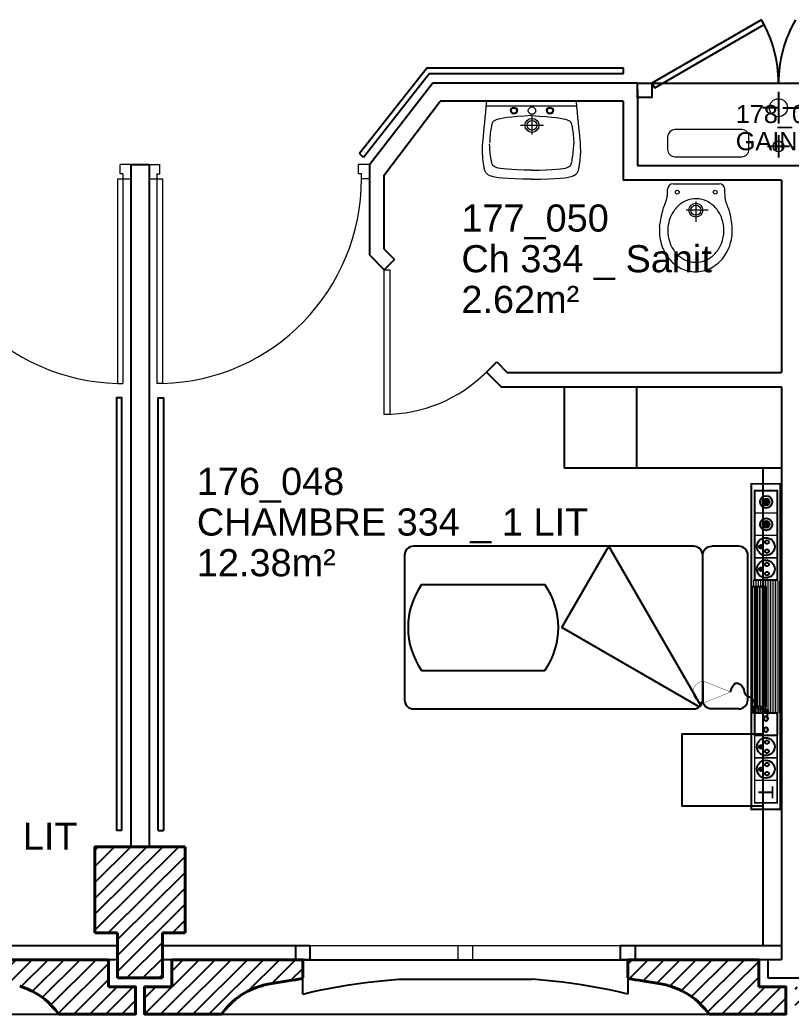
# Model space of a CAD drawing. Header units: metres. Extents: x 143.8 to 210.8, y 45.3 to 115.9.
# Drawn here: x 173.83 to 178.1, y 45.27 to 50.77 of the extents above; entities that cross this region are included whole.
import ezdxf

# ---------------------------------------------------------------- set-up
doc = ezdxf.new("R2010")
doc.units = ezdxf.units.M
doc.header["$LTSCALE"] = 0.6
doc.header["$MEASUREMENT"] = 0
for name, pattern in [('CACHÉ', [0.25, 0.125, -0.125]), ('CONTINU', [0]), ('HIDDEN2', [0.1875, 0.125, -0.0625])]:
    doc.linetypes.add(name, pattern=pattern)
doc.layers.get('0').update_dxf_attribs({"linetype": 'CONTINUOUS'})
for name, color, linetype in [('009 main courant', 181, 'CONTINUOUS'), ('010 Equipement CH', 7, 'CONTINUOUS'), ('400 Lits', 150, 'CONTINUOUS'), ('A_AGENC', 204, 'CONTINUOUS'), ('A_EQMP', 142, 'CONTINUOUS'), ('A_Etiqu_Gaine', 8, 'CONTINUOUS'), ('A_Etiqu_Gaine_code', 8, 'CONTINUOUS'), ('A_Etiqu_Local', 8, 'CONTINUOUS'), ('A_HACH_STRUC', 7, 'CONTINUOUS'), ('A_MUR_CLOIS', 8, 'CONTINU'), ('A_MURS_ALÈG', 7, 'CONTINU')]:
    doc.layers.add(name, color=color, linetype=linetype)
for name, color, linetype, lineweight in [('A_CHASS', 4, 'CONTINU', 0), ('A_MURS_STRU', 7, 'CONTINU', 40), ('A_PORTE', 8, 'CONTINU', 0), ('A_SANI', 5, 'CONTINU', 0)]:
    doc.layers.add(name, color=color, linetype=linetype, lineweight=lineweight)
doc.styles.add('Attribut', font='arial.ttf')
pattern_1 = [(0, (-148.712983, -85.579135), (0.0046875, 0.009375), [0, -0.009375])]

# ---------------------------------------------------------------- blocks, each defined once
blk = doc.blocks.new('TIRETTE-LIT')
at = {"layer": 'A_EQMP'}
h = blk.add_hatch(color=256, dxfattribs=at)
h.paths.add_polyline_path([(8.95, 3.75, 1), (6.05, 3.75, 1)])
h.paths.add_polyline_path([(6.05, -3.75, 1), (8.95, -3.75, 1)])
for p, q in [((0, 7.5), (0, -7.5)), ((15, 7.5), (0, 7.5)), ((15, -7.5), (15, 7.5)), ((0, -7.5), (15, -7.5))]:
    blk.add_line(p, q, dxfattribs=at)
at = {"layer": 'A_EQMP', "const_width": 0.24}
for points in [[(31.04, 21.42), (49.04, 28.62)], [(49.04, 28.62), (49.04, 14.22)], [(31.04, 21.42), (49.04, 14.22)]]:
    blk.add_lwpolyline(points, dxfattribs=at)
for points in [[(49.04, 14.22, 1), (49.04, 28.62, 1)], [(49.04, 27.42, 1.477033), (49.04, 27.42)]]:
    blk.add_lwpolyline(points, format="xyb", dxfattribs=at)
at = {"layer": 'A_EQMP'}
for centre in [(7.5, 3.75), (7.5, -3.75)]:
    blk.add_circle(centre, 1.45, dxfattribs=at)
blk.add_spline([(31.1, 21.54), (27.52, 27.45), (22.69, 24.22), (21.08, 19.57), (16.82, 17.32), (12.68, 10.42), (6.83, 9.91), (7.17, 3.87)], degree=3, dxfattribs=at)
blk = doc.blocks.new('A$C01C47C35')
at = {"layer": 'A_EQMP', "linetype": 'Continuous'}
h = blk.add_hatch(dxfattribs=at)
h.set_pattern_fill('DOTS', color=256, scale=0.15, style=0)
h.set_pattern_definition(pattern_1)
edge = h.paths.add_edge_path()
edge.add_line((1.2716, 0.4664), (1.2726, 0.4664))
edge.add_line((1.2726, 0.4664), (1.2726, 0.4839))
edge.add_line((1.2726, 0.4839), (0.5387, 0.4839))
edge.add_line((0.5387, 0.4839), (0.5387, 0.3239))
edge.add_line((0.5387, 0.3239), (0.574, 0.3239))
edge.add_line((0.574, 0.3239), (0.574, 0.4066))
edge.add_line((0.574, 0.4066), (0.905, 0.4066))
edge.add_line((0.905, 0.4066), (1.236, 0.4066))
edge.add_line((1.236, 0.4066), (1.236, 0.3499))
edge.add_spline(control_points=[(1.236, 0.3499), (1.2411, 0.3527), (1.2564, 0.3661), (1.2412, 0.4135), (1.2624, 0.4158), (1.2716, 0.4145)], knot_values=[28.337457, 28.337457, 28.337457, 28.337457, 30.502349, 36.382785, 39.476515, 39.476515, 39.476515, 39.476515], degree=3, periodic=0)
edge.add_line((1.2716, 0.4145), (1.2716, 0.4664))
at = {"layer": 'A_EQMP', "linetype": 'HIDDEN2'}
for points in [[(0.1237, 0.4052, 1), (0.0853, 0.4052, 1)], [(0.2478, 0.4052, 1), (0.2095, 0.4052, 1)], [(0.3424, 0.3767, 1), (0.3629, 0.3767, 1)], [(0.4665, 0.3767, 1), (0.487, 0.3767, 1)], [(1.4493, 0.3767, 1), (1.4697, 0.3767, 1)], [(1.5734, 0.3767, 1), (1.5939, 0.3767, 1)]]:
    blk.add_hatch(color=256, dxfattribs=at).paths.add_polyline_path(points)
at = {"layer": 'A_EQMP'}
h = blk.add_hatch(dxfattribs=at)
h.set_pattern_fill('PLASTI', color=1, scale=0.16551, style=0)
h.set_pattern_definition([(360, (-8.3594, 6.80946), (1e-17, 0.04137741), []), (360, (-8.3594, 6.81463), (1e-17, 0.04137741), []), (360, (-8.3594, 6.819804), (1e-17, 0.04137741), []), (360, (-8.3594, 6.83532), (1e-17, 0.04137741), [])])
h.paths.add_polyline_path([(1.236, 0.3239), (1.236, 0.4066), (0.905, 0.4066), (0.574, 0.4066), (0.574, 0.3239)])
at = {"layer": 'A_EQMP', "linetype": 'Continuous'}
h = blk.add_hatch(dxfattribs=at)
h.set_pattern_fill('DOTS', color=256, scale=0.15, style=0)
h.set_pattern_definition(pattern_1)
edge = h.paths.add_edge_path()
edge.add_spline(control_points=[(1.2716, 0.4145), (1.2624, 0.4158), (1.2412, 0.4135), (1.2564, 0.3661), (1.2411, 0.3527), (1.236, 0.3499)], knot_values=[28.337457, 28.337457, 28.337457, 28.337457, 31.431187, 37.311623, 39.476515, 39.476515, 39.476515, 39.476515], degree=3, periodic=0)
edge.add_line((1.236, 0.3499), (1.236, 0.3239))
edge.add_line((1.236, 0.3239), (1.2739, 0.3239))
edge.add_line((1.2739, 0.3239), (1.2739, 0.3423))
edge.add_line((1.2739, 0.3423), (1.2722, 0.3423))
edge.add_line((1.2722, 0.3423), (1.2722, 0.3423))
edge.add_line((1.2722, 0.3423), (1.2716, 0.3423))
edge.add_line((1.2716, 0.3423), (1.2716, 0.4145))
at = {"layer": 'A_EQMP'}
for p, q in [((0.574, 0.4066), (0.574, 0.3239)), ((0.905, 0.4066), (0.574, 0.4066)), ((0.905, 0.4066), (1.236, 0.4066)), ((1.236, 0.3239), (1.236, 0.4066)), ((0.574, 0.3239), (1.236, 0.3239))]:
    blk.add_line(p, q, dxfattribs=at)
for points, const_width in [([(1.805, 0.3239), (1.805, 0.4839), (0.005, 0.4839), (0.005, 0.3239)], 0.01), ([(0.5378, 0.3423), (0.5378, 0.4664), (0.0412, 0.4664), (0.0412, 0.3423)], 0.00828), ([(1.7688, 0.3423), (1.7688, 0.4664), (1.2722, 0.4664), (1.2722, 0.3423)], 0.00828)]:
    blk.add_lwpolyline(points, close=True, dxfattribs=dict(at, const_width=const_width))
at = {"layer": 'A_EQMP', "linetype": 'Continuous'}
blk.add_lwpolyline([(0.0412, 0.4664), (0.5378, 0.4664), (0.5378, 0.3423), (0.0412, 0.3423)], close=True, dxfattribs=at)
at = {"layer": 'A_EQMP', "const_width": 0.00828}
for points in [[(0.1654, 0.4664), (0.1654, 0.3423)], [(0.2895, 0.4664), (0.2895, 0.3423)], [(0.2895, 0.4664), (0.2895, 0.3423)], [(0.4136, 0.4664), (0.4136, 0.3423)], [(1.3964, 0.4664), (1.3964, 0.3423)], [(1.5205, 0.4664), (1.5205, 0.3423)], [(1.6446, 0.4664), (1.6446, 0.3423)], [(1.7688, 0.4664), (1.7688, 0.3423)]]:
    blk.add_lwpolyline(points, dxfattribs=at)
at = {"layer": 'A_EQMP'}
for centre, radius in [((0.3517, 0.4036), 0.0493), ((0.4759, 0.4036), 0.0493), ((1.4586, 0.4036), 0.0493), ((1.5827, 0.4036), 0.0493), ((0.1045, 0.4058), 0.0338), ((0.1045, 0.4052), 0.0192), ((0.2286, 0.4058), 0.0338), ((0.2286, 0.4052), 0.0192)]:
    blk.add_circle(centre, radius, dxfattribs=at)
at = {"layer": 'A_EQMP', "linetype": 'HIDDEN2'}
for centre in [(0.3265, 0.41), (0.3526, 0.3767), (0.3769, 0.41), (0.4506, 0.41), (0.4768, 0.3767), (0.5011, 0.41), (1.4334, 0.41), (1.4595, 0.3767), (1.4838, 0.41), (1.5575, 0.41), (1.5836, 0.3767), (1.6079, 0.41)]:
    blk.add_circle(centre, 0.0102, dxfattribs=at)
at = {"layer": 'A_EQMP', "linetype": 'HIDDEN2', "xscale": -0.00827548159, "yscale": 0.00827548159, "zscale": 0.00827548159, "rotation": 90}
blk.add_blockref('TIRETTE-LIT', (1.3337, 0.4664), dxfattribs=at)
at = {"layer": 'A_EQMP', "linetype": 'HIDDEN2', "insert": (1.6759, 0.4453), "char_height": 0.082755, "width": 0.124132, "attachment_point": 1}
blk.add_mtext('\\fArial|b0|i0|c0|p34;T', dxfattribs=at)
blk = doc.blocks.new('A_Etiqu_Local')
at = {"style": 'Attribut', "flags": 1}
for tag, p in [('CODE_HOPITAL', (-0.4463, 1.632)), ('CODE_SITE', (-0.4463, 1.407)), ('CODE_BATIMENT', (-0.4463, 1.182)), ('CODE_SECTEUR', (-0.4463, 0.957)), ('CODE_ETAGE', (-0.4463, 0.732)), ('NOM_NORMALISE', (-0.4463, -0.843)), ('SECTEUR_ACTIVITE', (-0.4463, -1.068)), ('SOUS_SECTEUR_ACTIVITE', (-0.4463, -1.293)), ('VOLUME', (-0.4463, -1.518)), ('SERVICE', (-0.4463, -1.743)), ('CODE_UG', (-0.4463, -1.968)), ('CODE_UA', (-0.4463, -2.193)), ('CODE_POLE', (-0.4463, -2.418)), ('OCCUPANT_EXTERNE', (-0.4463, -2.643)), ('DISPONIBILITE', (-0.4463, -2.868)), ('ACCES_HANDICAPES', (-0.4463, -3.093)), ('NATURE_SOL', (-0.4463, -3.318)), ('RISQUE_LABORATOIRE', (-0.4463, -3.543)), ('AMIANTE', (-0.4463, -3.768))]:
    blk.add_attdef(tag, p, '', height=0.15, dxfattribs=at)
at = {"layer": 'A_Etiqu_Local', "style": 'Attribut'}
for tag, p in [('CODE_PIECE', (-0.4463, 0.282)), ('NOM_USAGE', (-0.4463, 0.057)), ('SURFACE', (-0.4463, -0.168))]:
    blk.add_attdef(tag, p, '', height=0.15, dxfattribs=at)
blk = doc.blocks.new('A_Etiqu_Gaine')
at = {"style": 'Attribut', "flags": 1}
for tag, p in [('CODE_HOPITAL', (-0.4323, 0.8651)), ('CODE_SITE', (-0.4323, 0.7151)), ('CODE_BATIMENT', (-0.4323, 0.5651)), ('CODE_SECTEUR', (-0.4323, 0.4151)), ('CODE_ETAGE', (-0.4323, 0.2651)), ('NOM_NORMALISE', (-0.4323, -0.3349)), ('SECTEUR_ACTIVITE', (-0.4323, -0.4849)), ('SOUS_SECTEUR_ACTIVITE', (-0.4323, -0.6349)), ('SURFACE', (-0.4323, -0.7849)), ('CODE_UG', (-0.4323, -0.9349)), ('CODE_POLE', (-0.4323, -1.0849)), ('AMIANTE', (-0.4323, -1.2349))]:
    blk.add_attdef(tag, p, '', height=0.1, dxfattribs=at)
at = {"layer": 'A_Etiqu_Gaine', "style": 'Attribut'}
blk.add_attdef('NOM_USAGE', (-0.4323, -0.1849), '', height=0.1, dxfattribs=at)
at = {"layer": 'A_Etiqu_Gaine_code', "style": 'Attribut'}
blk.add_attdef('CODE_PIECE', (-0.4323, -0.0349), '', height=0.1, dxfattribs=at)
blk = doc.blocks.new('BROCA2-G256')
at = {"layer": '400 Lits', "linetype": 'Continuous'}
for p, q in [((31.970654, 1.825005), (32.230465, 2.275005)), ((32.739193, 1.39386), (32.230465, 2.275005)), ((32.950077, 2.275005), (32.800083, 2.275005)), ((32.75008, 1.425003), (32.75008, 2.225006)), ((32.731224, 1.385891), (31.970654, 1.825005)), ((32.950077, 1.375004), (32.800083, 1.375004))]:
    blk.add_line(p, q, dxfattribs=at)
for points in [[(32.700352, 2.275005), (31.150082, 2.275005, 0.414214), (31.100082, 2.225006), (31.100079, 1.425003, 0.414214), (31.150082, 1.375003), (32.700352, 1.375004)], [(32.700077, 1.375004, 0.414213), (32.750077, 1.425003), (32.75008, 2.225006, 0.414214), (32.700077, 2.275006)], [(32.800083, 1.375004, -0.414213), (32.750083, 1.425003), (32.75008, 2.225006, -0.414214), (32.800083, 2.275006)], [(32.950077, 1.375004, 0.414213), (33.000077, 1.425003), (33.00008, 2.225006, 0.414214), (32.950077, 2.275006)]]:
    blk.add_lwpolyline(points, format="xyb", dxfattribs=at)
blk = doc.blocks.new('BROCA2-G215')
at = {"layer": '400 Lits', "linetype": 'Continuous'}
for p, q in [((24.019503, 2.063558), (24.701082, 2.063558)), ((24.019503, 1.586453), (24.701082, 1.586453))]:
    blk.add_line(p, q, dxfattribs=at)
for start, end in [(145.007771, 214.992539), (325.007913, 34.99193)]:
    blk.add_arc((24.360292, 1.825006), 0.415985, start, end, dxfattribs=at)

msp = doc.modelspace()

# ---------------------------------------------------------------- hatches: boundary and pattern name
at = {"layer": 'A_HACH_STRUC'}
h = msp.add_hatch(dxfattribs=at)
h.set_pattern_fill('ANSI31', color=8, scale=0.5, angle=359.7696, style=0)
h.set_pattern_definition([(44.7696, (174.24985, 45.471175), (-0.044016, 0.0443715), [])])
h.paths.add_polyline_path([(174.7499, 46.1962), (174.4498, 46.1962), (174.2499, 46.1962), (174.2499, 45.7212), (174.3753, 45.7212), (174.3753, 45.4712), (174.625, 45.4712), (174.625, 45.7212), (174.7499, 45.7212)])
h = msp.add_hatch(dxfattribs=at)
h.set_pattern_fill('ANSI31', color=8, scale=0.5, angle=359.7696, style=0)
h.set_pattern_definition([(44.7696, (173.60019, 45.27117), (-0.044016, 0.0443715), [])])
h.paths.add_polyline_path([(174.3253, 45.5712), (173.6002, 45.5712), (173.6002, 45.4683), (173.6101, 45.4665), (173.624, 45.4643), (173.6409, 45.4617), (173.6603, 45.4589), (173.6816, 45.4557), (173.7039, 45.4524), (173.7268, 45.4488), (173.7494, 45.445), (173.7712, 45.441), (173.7915, 45.4369), (173.8009, 45.4348), (173.8098, 45.4327), (173.8182, 45.4305), (173.8264, 45.4282), (173.8343, 45.4258), (173.8419, 45.4233), (173.8494, 45.4208), (173.8569, 45.418), (173.8643, 45.4152), (173.8718, 45.4122), (173.8872, 45.4056), (173.9032, 45.3981), (173.9196, 45.3893), (173.9366, 45.3791), (173.9541, 45.3671), (173.9722, 45.353), (173.9909, 45.3367), (174.0101, 45.3178), (174.0298, 45.296), (174.0502, 45.2712), (174.4752, 45.2712), (174.4752, 45.4212), (174.3253, 45.4212)])
h = msp.add_hatch(dxfattribs=at)
h.set_pattern_fill('ANSI31', color=8, scale=0.5, angle=359.7696, style=0)
h.set_pattern_definition([(44.7696, (174.52521, 45.27117), (-0.0440161, 0.0443715), [])])
h.paths.add_polyline_path([(175.3401, 45.4589), (175.3595, 45.4617), (175.3764, 45.4643), (175.3903, 45.4665), (175.4002, 45.4683), (175.4002, 45.5712), (175.3602, 45.5712), (174.6751, 45.5712), (174.6751, 45.4212), (174.5252, 45.4212), (174.5252, 45.2712), (174.9502, 45.2712), (174.9706, 45.296), (174.9903, 45.3178), (175.0095, 45.3367), (175.0282, 45.353), (175.0463, 45.3671), (175.0638, 45.3791), (175.0808, 45.3893), (175.0972, 45.3981), (175.1132, 45.4056), (175.1286, 45.4122), (175.1361, 45.4152), (175.1435, 45.418), (175.151, 45.4208), (175.1585, 45.4233), (175.1661, 45.4258), (175.174, 45.4282), (175.1822, 45.4305), (175.1907, 45.4327), (175.1996, 45.4348), (175.2089, 45.4369), (175.2292, 45.441), (175.251, 45.445), (175.2736, 45.4488), (175.2965, 45.4524), (175.3188, 45.4557)])
h.paths.add_polyline_path([(177.9253, 45.5712), (177.2404, 45.5712), (177.2002, 45.5712), (177.2002, 45.4683), (177.2101, 45.4665), (177.224, 45.4643), (177.2409, 45.4617), (177.2603, 45.4589), (177.2816, 45.4557), (177.3039, 45.4524), (177.3268, 45.4488), (177.3494, 45.445), (177.3712, 45.441), (177.3915, 45.4369), (177.4008, 45.4348), (177.4098, 45.4327), (177.4182, 45.4305), (177.4264, 45.4282), (177.4343, 45.4258), (177.4419, 45.4233), (177.4494, 45.4208), (177.4569, 45.418), (177.4643, 45.4152), (177.4718, 45.4122), (177.4872, 45.4056), (177.5032, 45.3981), (177.5196, 45.3893), (177.5366, 45.3791), (177.5541, 45.3671), (177.5722, 45.353), (177.5909, 45.3367), (177.6101, 45.3178), (177.6298, 45.296), (177.6502, 45.2712), (178.0752, 45.2712), (178.0752, 45.4212), (177.9253, 45.4212)])
h.paths.add_polyline_path([(178.774, 45.4282), (178.7821, 45.4305), (178.7906, 45.4327), (178.7995, 45.4348), (178.8089, 45.4369), (178.8292, 45.441), (178.851, 45.445), (178.8736, 45.4488), (178.8965, 45.4524), (178.9188, 45.4557), (178.94, 45.4589), (178.9595, 45.4617), (178.9764, 45.4643), (178.9903, 45.4665), (179.0002, 45.4683), (179.0002, 45.5712), (178.9602, 45.5712), (178.2751, 45.5712), (178.2751, 45.4212), (178.1252, 45.4212), (178.1252, 45.2712), (178.5502, 45.2712), (178.5705, 45.296), (178.5903, 45.3178), (178.6095, 45.3367), (178.6282, 45.353), (178.6462, 45.3671), (178.6638, 45.3791), (178.6808, 45.3893), (178.6972, 45.3981), (178.7131, 45.4056), (178.7285, 45.4122), (178.736, 45.4152), (178.7435, 45.418), (178.7509, 45.4208), (178.7585, 45.4233), (178.7661, 45.4258)])

# ---------------------------------------------------------------- linework, layer by layer
at = {"layer": '009 main courant', "color": 8, "linetype": 'Continuous'}
for p, q in [((176.0891, 50.5053), (175.7156, 50.0319)), ((176.0891, 50.5053), (177.1763, 50.5053)), ((177.1763, 50.4753), (177.1763, 50.5053)), ((176.1015, 50.4753), (175.7368, 50.0107)), ((176.1015, 50.4753), (177.1763, 50.4753)), ((175.7368, 50.0107), (175.7156, 50.0319)), ((174.3999, 46.2862), (174.3699, 46.2862)), ((174.5998, 46.2862), (174.6298, 46.2862))]:
    msp.add_line(p, q, dxfattribs=at)
for points in [[(174.3999, 46.2862), (174.3999, 48.6812), (174.3699, 48.6812), (174.3699, 46.2862)], [(174.5998, 46.2862), (174.5998, 48.6812), (174.6298, 48.6812), (174.6298, 46.2862)]]:
    msp.add_lwpolyline(points, dxfattribs=at)
at = {"layer": 'A_AGENC', "color": 8, "linetype": 'Continuous'}
for p, q in [((177.9398, 50.771), (177.3336, 50.4211)), ((177.9548, 50.7451), (177.9398, 50.771)), ((177.3486, 50.3951), (177.9548, 50.7451)), ((177.3336, 50.4211), (177.3486, 50.3951))]:
    msp.add_line(p, q, dxfattribs=at)
msp.add_lwpolyline([(177.3336, 50.4211), (177.3336, 50.3411), (177.2536, 50.3411), (177.2536, 50.4211), (178.8136, 50.4211)], dxfattribs=at)
for centre, start, end in [((177.3336, 50.4211), 0, 30), ((178.7336, 50.4211), 150, 180)]:
    msp.add_arc(centre, 0.7, start, end, dxfattribs=at)
at = {"layer": 'A_CHASS', "color": 8, "linetype": 'Continuous'}
for p, q in [((175.4402, 45.6512), (177.1602, 45.6512)), ((177.1602, 45.5712), (175.4402, 45.5712))]:
    msp.add_line(p, q, dxfattribs=at)
at = {"layer": 'A_CHASS', "color": 8, "linetype": 'CACHÉ'}
msp.add_lwpolyline([(176.2602, 45.5712), (176.2602, 45.6512), (176.3402, 45.6512), (176.3402, 45.5712)], close=True, dxfattribs=at)
at = {"layer": 'A_EQMP', "color": 8, "linetype": 'Continuous'}
for p, q in [((178.0337, 50.3727), (178.0337, 50.197)), ((178.0337, 50.2848), (177.9458, 50.2848)), ((178.0587, 50.2848), (178.1466, 50.2848)), ((178.0337, 50.1325), (178.0337, 50.0096)), ((178.0952, 50.0711), (177.9722, 50.0711)), ((177.2499, 48.2911), (177.2499, 48.7411)), ((177.9499, 45.6512), (177.9499, 48.2911))]:
    msp.add_line(p, q, dxfattribs=at)
msp.add_lwpolyline([(178.0499, 48.7411), (178.0499, 48.2911), (176.8499, 48.2911), (176.8499, 48.7411)], close=True, dxfattribs=at)
msp.add_lwpolyline([(177.9499, 46.4212), (177.4999, 46.4212), (177.4999, 46.8212), (177.9499, 46.8212)], dxfattribs=at)
at = {"layer": 'A_MUR_CLOIS', "color": 8, "linetype": 'Continuous'}
for p, q in [((175.7696, 49.9711), (176.1196, 50.4211)), ((177.2536, 50.4211), (176.1196, 50.4211)), ((177.2536, 50.3836), (177.2536, 49.964)), ((175.8496, 49.9096), (176.161, 50.3211)), ((177.1736, 50.3211), (176.161, 50.3211)), ((177.1736, 50.3211), (177.1736, 49.884)), ((174.4498, 49.9711), (174.5498, 49.9711)), ((174.4498, 49.9711), (174.4498, 46.1962)), ((174.5498, 49.9711), (174.5498, 46.1962)), ((175.7696, 49.9711), (175.7696, 49.4711)), ((178.8136, 49.964), (177.2536, 49.964)), ((175.8496, 49.9096), (175.8496, 49.5042)), ((178.0502, 49.884), (177.1736, 49.884)), ((178.0502, 49.884), (178.0502, 48.8211)), ((175.8496, 49.5042), (175.9083, 49.4455)), ((175.7696, 49.4711), (175.8518, 49.3889)), ((175.8518, 49.3889), (175.9083, 49.4455)), ((176.4175, 48.8232), (176.474, 48.8798)), ((176.474, 48.8798), (176.5328, 48.821)), ((176.4175, 48.8232), (176.4996, 48.7411)), ((176.5328, 48.8211), (178.0499, 48.8211)), ((176.4996, 48.7411), (178.0499, 48.7411)), ((178.0502, 48.7411), (178.0502, 45.5712)), ((174.3753, 45.5712), (173.5602, 45.5712)), ((175.4402, 45.5712), (174.6251, 45.5712)), ((178.0502, 45.5712), (177.1602, 45.5712)), ((177.9754, 45.5712), (177.9754, 45.4712)), ((177.9754, 45.4712), (178.225, 45.4712))]:
    msp.add_line(p, q, dxfattribs=at)
for points in [[(173.5602, 45.5712), (173.5602, 45.6512), (174.3753, 45.6512)], [(174.3753, 45.6512), (174.3753, 45.5712)], [(174.6251, 45.6512), (174.6251, 45.5712)], [(174.6251, 45.6512), (175.4402, 45.6512)], [(175.3602, 45.6512), (175.3602, 45.5712)], [(175.4402, 45.6512), (175.4402, 45.5712)], [(177.1602, 45.5712), (177.1602, 45.6512), (178.0502, 45.6512)], [(177.2402, 45.6512), (177.2402, 45.5712)]]:
    msp.add_lwpolyline(points, dxfattribs=at)
at = {"layer": 'A_MURS_ALÈG', "color": 8, "ltscale": 200}
for p, q in [((175.4002, 45.3812), (175.4002, 45.5712)), ((177.2002, 45.5712), (177.2002, 45.3812)), ((175.6048, 45.4247), (175.6567, 45.4332)), ((175.6567, 45.4332), (175.7093, 45.4408)), ((175.7093, 45.4408), (175.7627, 45.4477)), ((175.7627, 45.4477), (175.8174, 45.4539)), ((175.8174, 45.4539), (175.8733, 45.4595)), ((175.8733, 45.4595), (175.9308, 45.4646)), ((175.9308, 45.4646), (176.6696, 45.4646)), ((176.7271, 45.4595), (176.6696, 45.4646)), ((176.783, 45.4539), (176.7271, 45.4595)), ((176.8376, 45.4477), (176.783, 45.4539)), ((176.8911, 45.4408), (176.8376, 45.4477)), ((176.9437, 45.4332), (176.8911, 45.4408)), ((176.9956, 45.4247), (176.9437, 45.4332)), ((175.4002, 45.3812), (175.4514, 45.3936)), ((175.4514, 45.3936), (175.5024, 45.405)), ((175.5024, 45.405), (175.5535, 45.4153)), ((175.5535, 45.4153), (175.6048, 45.4247)), ((177.0469, 45.4153), (176.9956, 45.4247)), ((177.098, 45.405), (177.0469, 45.4153)), ((177.149, 45.3936), (177.098, 45.405)), ((177.2002, 45.3812), (177.149, 45.3936)), ((171.3502, 45.2712), (174.0502, 45.2712)), ((174.9502, 45.2712), (177.6502, 45.2712))]:
    msp.add_line(p, q, dxfattribs=at)
at = {"layer": 'A_MURS_ALÈG', "color": 8, "linetype": 'Continuous'}
msp.add_line((175.4002, 45.5712), (177.2002, 45.5712), dxfattribs=at)
at = {"layer": 'A_MURS_STRU', "color": 8, "linetype": 'Continuous'}
for p, q in [((174.2499, 45.7212), (174.3753, 45.7212)), ((174.3753, 45.4712), (174.3753, 45.7212)), ((174.625, 45.4712), (174.625, 45.7212)), ((174.7499, 45.7212), (174.625, 45.7212)), ((173.6002, 45.5712), (174.3253, 45.5712)), ((174.3253, 45.4212), (174.3253, 45.5712)), ((174.6751, 45.4212), (174.6751, 45.5712)), ((175.4002, 45.5712), (174.6751, 45.5712)), ((175.4002, 45.4712), (175.4002, 45.5712)), ((177.2002, 45.5712), (177.9253, 45.5712)), ((177.2002, 45.4712), (177.2002, 45.5712)), ((177.9253, 45.4212), (177.9253, 45.5712)), ((174.3753, 45.4712), (174.625, 45.4712))]:
    msp.add_line(p, q, dxfattribs=at)
for points in [[(174.2499, 45.7212), (174.2499, 46.1962), (174.7499, 46.1962)], [(174.7499, 46.1962), (174.7499, 45.7212)], [(174.9502, 45.2712), (174.9706, 45.296), (174.9903, 45.3178), (175.0095, 45.3367), (175.0282, 45.353), (175.0463, 45.3671), (175.0638, 45.3791), (175.0808, 45.3893), (175.0972, 45.3981), (175.1132, 45.4056), (175.1286, 45.4122), (175.1286, 45.4122), (175.1361, 45.4152), (175.1435, 45.418), (175.151, 45.4208), (175.1585, 45.4233), (175.1661, 45.4258), (175.174, 45.4282), (175.1822, 45.4305), (175.1907, 45.4327), (175.1996, 45.4348), (175.2089, 45.4369), (175.2089, 45.4369), (175.2292, 45.441), (175.251, 45.445), (175.2736, 45.4488), (175.2965, 45.4524), (175.3188, 45.4557), (175.3401, 45.4589), (175.3595, 45.4617), (175.3764, 45.4643), (175.3903, 45.4665), (175.4003, 45.4684)], [(177.6502, 45.2712), (177.6298, 45.296), (177.6101, 45.3178), (177.5909, 45.3367), (177.5722, 45.353), (177.5541, 45.3671), (177.5366, 45.3791), (177.5196, 45.3893), (177.5032, 45.3981), (177.4872, 45.4056), (177.4718, 45.4122), (177.4718, 45.4122), (177.4643, 45.4152), (177.4569, 45.418), (177.4494, 45.4208), (177.4419, 45.4233), (177.4343, 45.4258), (177.4264, 45.4282), (177.4182, 45.4305), (177.4098, 45.4327), (177.4008, 45.4348), (177.3915, 45.4369), (177.3915, 45.4369), (177.3712, 45.441), (177.3494, 45.445), (177.3268, 45.4488), (177.3039, 45.4524), (177.2816, 45.4557), (177.2603, 45.4589), (177.2409, 45.4617), (177.224, 45.4643), (177.2101, 45.4665), (177.2001, 45.4684)], [(174.0502, 45.2712), (174.0298, 45.296), (174.0101, 45.3178), (173.9909, 45.3367), (173.9722, 45.353), (173.9541, 45.3671), (173.9366, 45.3791), (173.9196, 45.3893), (173.9032, 45.3981), (173.8872, 45.4056), (173.8718, 45.4122), (173.8718, 45.4122), (173.8643, 45.4152), (173.8569, 45.418), (173.8494, 45.4208), (173.8419, 45.4233), (173.8343, 45.4258)], [(174.3253, 45.4212), (174.4752, 45.4212), (174.4752, 45.2712), (174.0502, 45.2712)], [(174.6751, 45.4212), (174.5252, 45.4212), (174.5252, 45.2712), (174.9502, 45.2712)], [(177.9253, 45.4212), (178.0752, 45.4212), (178.0752, 45.2712), (177.6502, 45.2712)]]:
    msp.add_lwpolyline(points, dxfattribs=at)
at = {"layer": 'A_PORTE', "color": 8, "linetype": 'Continuous'}
for p, q in [((174.3897, 49.9188), (174.3897, 49.9711)), ((174.4496, 49.9711), (174.3897, 49.9711)), ((174.4496, 49.9711), (174.4496, 49.8911)), ((174.5498, 49.9711), (174.5498, 49.8911)), ((174.5498, 49.9711), (174.6097, 49.9711)), ((174.6097, 49.9188), (174.6097, 49.9711)), ((175.7097, 49.9188), (175.7097, 49.9711)), ((175.7696, 49.9711), (175.7097, 49.9711)), ((175.7696, 49.9711), (175.7696, 49.8911)), ((174.3757, 49.8911), (174.3757, 48.7594)), ((174.3757, 49.8911), (174.4496, 49.8911)), ((174.4057, 49.9188), (174.3897, 49.9188)), ((174.4057, 49.9188), (174.4057, 48.7594)), ((174.5498, 49.8911), (174.6237, 49.8911)), ((174.5937, 49.9188), (174.5937, 48.7594)), ((174.5937, 49.9188), (174.6097, 49.9188)), ((174.6237, 49.8911), (174.6237, 48.7594)), ((175.7257, 49.9188), (175.7097, 49.9188)), ((175.7257, 49.8911), (175.7257, 49.9188)), ((175.7696, 49.8911), (175.7257, 49.8911)), ((174.3757, 48.7594), (174.4057, 48.7594)), ((174.6237, 48.7594), (174.5937, 48.7594))]:
    msp.add_line(p, q, dxfattribs=at)
msp.add_lwpolyline([(175.8818, 49.3889), (175.8818, 48.5889), (175.8518, 48.5889), (175.8518, 49.3889)], close=True, dxfattribs=at)
at = {"layer": 'A_PORTE', "color": 8}
for centre, start, end in [((174.4057, 49.8911), 180, 268.4814), ((174.5937, 49.8911), 271.5186, 360)]:
    msp.add_arc(centre, 1.132, start, end, dxfattribs=at)
at = {"layer": 'A_PORTE', "color": 8, "linetype": 'Continuous'}
msp.add_arc((175.8518, 49.3889), 0.8, 270, 315, dxfattribs=at)
at = {"layer": 'A_SANI', "color": 8, "linetype": 'Continuous'}
for p, q in [((176.4135, 50.2593), (176.4165, 50.2896)), ((176.4165, 50.2896), (176.4196, 50.3211)), ((176.4196, 50.3211), (176.9149, 50.3211)), ((176.4196, 50.2961), (176.9149, 50.2961)), ((176.918, 50.2896), (176.9149, 50.3211)), ((176.9211, 50.2593), (176.918, 50.2896)), ((176.4078, 50.2026), (176.4106, 50.2303)), ((176.4106, 50.2303), (176.4135, 50.2593)), ((176.6693, 50.2386), (176.6693, 50.1365)), ((176.924, 50.2303), (176.9211, 50.2593)), ((176.9268, 50.2026), (176.924, 50.2303)), ((176.4028, 50.1521), (176.4052, 50.1765)), ((176.4052, 50.1765), (176.4078, 50.2026)), ((176.7325, 50.1875), (176.606, 50.1875)), ((176.9294, 50.1765), (176.9268, 50.2026)), ((176.9318, 50.1521), (176.9294, 50.1765)), ((176.3975, 50.0902), (176.3989, 50.1088)), ((176.3989, 50.1088), (176.4007, 50.1294)), ((176.4007, 50.1294), (176.4028, 50.1521)), ((176.9339, 50.1294), (176.9318, 50.1521)), ((176.9357, 50.1088), (176.9339, 50.1294)), ((176.9371, 50.0902), (176.9357, 50.1088)), ((176.3955, 50.0473), (176.3956, 50.0533)), ((176.3956, 50.0533), (176.3957, 50.0597)), ((176.3957, 50.0597), (176.396, 50.0665)), ((176.396, 50.0665), (176.3964, 50.0738)), ((176.3964, 50.0738), (176.3975, 50.0902)), ((176.9382, 50.0738), (176.9371, 50.0902)), ((176.9386, 50.0665), (176.9382, 50.0738)), ((176.9388, 50.0597), (176.9386, 50.0665)), ((176.939, 50.0533), (176.9388, 50.0597)), ((176.9391, 50.0473), (176.939, 50.0533)), ((176.3955, 50.0415), (176.3955, 50.0473)), ((176.3957, 50.0358), (176.3955, 50.0415)), ((176.3959, 50.0302), (176.3957, 50.0358)), ((176.3962, 50.0246), (176.3959, 50.0302)), ((176.3965, 50.0189), (176.3962, 50.0246)), ((176.397, 50.013), (176.3965, 50.0189)), ((176.3976, 50.0068), (176.397, 50.013)), ((176.3982, 50.0004), (176.3976, 50.0068)), ((176.3989, 49.9939), (176.3982, 50.0004)), ((176.3996, 49.9874), (176.3989, 49.9939)), ((176.935, 49.9874), (176.9357, 49.9939)), ((176.9357, 49.9939), (176.9364, 50.0004)), ((176.9364, 50.0004), (176.937, 50.0068)), ((176.937, 50.0068), (176.9376, 50.013)), ((176.9376, 50.013), (176.938, 50.0189)), ((176.938, 50.0189), (176.9384, 50.0246)), ((176.9384, 50.0246), (176.9387, 50.0302)), ((176.9387, 50.0302), (176.9389, 50.0358)), ((176.9389, 50.0358), (176.939, 50.0415)), ((176.939, 50.0415), (176.9391, 50.0473)), ((176.4004, 49.9808), (176.3996, 49.9874)), ((176.4013, 49.9743), (176.4004, 49.9808)), ((176.4022, 49.9681), (176.4013, 49.9743)), ((176.4032, 49.962), (176.4022, 49.9681)), ((176.4042, 49.9563), (176.4032, 49.962)), ((176.4052, 49.951), (176.4042, 49.9563)), ((176.4063, 49.9461), (176.4052, 49.951)), ((176.4074, 49.9417), (176.4063, 49.9461)), ((176.4086, 49.9377), (176.4074, 49.9417)), ((176.926, 49.9377), (176.9272, 49.9417)), ((176.9272, 49.9417), (176.9283, 49.9461)), ((176.9283, 49.9461), (176.9294, 49.951)), ((176.9294, 49.951), (176.9304, 49.9563)), ((176.9304, 49.9563), (176.9314, 49.962)), ((176.9314, 49.962), (176.9324, 49.9681)), ((176.9324, 49.9681), (176.9333, 49.9743)), ((176.9333, 49.9743), (176.9342, 49.9808)), ((176.9342, 49.9808), (176.935, 49.9874)), ((176.41, 49.934), (176.4086, 49.9377)), ((176.4115, 49.9306), (176.41, 49.934)), ((176.4131, 49.9275), (176.4115, 49.9306)), ((176.415, 49.9247), (176.4131, 49.9275)), ((176.4172, 49.922), (176.415, 49.9247)), ((176.4196, 49.9195), (176.4172, 49.922)), ((176.4223, 49.9172), (176.4196, 49.9195)), ((176.429, 49.9126), (176.4223, 49.9172)), ((176.4377, 49.9084), (176.429, 49.9126)), ((176.4492, 49.9046), (176.4377, 49.9084)), ((176.4642, 49.9011), (176.4492, 49.9046)), ((176.4836, 49.898), (176.4642, 49.9011)), ((176.5079, 49.8954), (176.4836, 49.898)), ((176.5379, 49.8931), (176.5079, 49.8954)), ((176.5743, 49.8914), (176.5379, 49.8931)), ((176.6178, 49.8901), (176.5743, 49.8914)), ((176.6693, 49.8893), (176.6178, 49.8901)), ((176.6653, 49.8893), (176.7167, 49.8901)), ((176.7167, 49.8901), (176.7603, 49.8914)), ((176.7603, 49.8914), (176.7967, 49.8931)), ((176.7967, 49.8931), (176.8267, 49.8954)), ((176.8267, 49.8954), (176.851, 49.898)), ((176.851, 49.898), (176.8703, 49.9011)), ((176.8703, 49.9011), (176.8854, 49.9046)), ((176.8854, 49.9046), (176.8969, 49.9084)), ((176.8969, 49.9084), (176.9056, 49.9126)), ((176.9056, 49.9126), (176.9122, 49.9172)), ((176.9122, 49.9172), (176.915, 49.9195)), ((176.915, 49.9195), (176.9174, 49.922)), ((176.9174, 49.922), (176.9196, 49.9247)), ((176.9196, 49.9247), (176.9215, 49.9275)), ((176.9215, 49.9275), (176.9231, 49.9306)), ((176.9231, 49.9306), (176.9246, 49.934)), ((176.9246, 49.934), (176.926, 49.9377)), ((177.4201, 49.832), (177.4202, 49.8352)), ((177.4502, 49.864), (177.7073, 49.864)), ((177.7374, 49.832), (177.7373, 49.8352)), ((177.5763, 49.7671), (177.5763, 49.6548)), ((177.6447, 49.7182), (177.5226, 49.7182))]:
    msp.add_line(p, q, dxfattribs=at)
for points in [[(176.6695, 50.2422), (176.6255, 50.2392), (176.5883, 50.2363), (176.5572, 50.2334), (176.5316, 50.2305), (176.5109, 50.2276), (176.4944, 50.2246), (176.4817, 50.2216), (176.472, 50.2185), (176.4647, 50.2153), (176.4593, 50.2119), (176.4593, 50.2119), (176.4571, 50.2102), (176.4552, 50.2085), (176.4535, 50.2066), (176.452, 50.2046), (176.4507, 50.2025), (176.4496, 50.2002), (176.4486, 50.1978), (176.4477, 50.1951), (176.4469, 50.1921), (176.4461, 50.1889), (176.4461, 50.1889), (176.4445, 50.1816), (176.4429, 50.1732), (176.4414, 50.164), (176.44, 50.154), (176.4387, 50.1436), (176.4376, 50.1327), (176.4366, 50.1216), (176.4358, 50.1104), (176.4352, 50.0994), (176.4348, 50.0886)], [(176.6661, 50.2422), (176.7101, 50.2392), (176.7473, 50.2363), (176.7785, 50.2334), (176.8041, 50.2305), (176.8248, 50.2276), (176.8412, 50.2246), (176.854, 50.2216), (176.8637, 50.2185), (176.8709, 50.2153), (176.8763, 50.2119), (176.8763, 50.2119), (176.8785, 50.2102), (176.8805, 50.2085), (176.8822, 50.2066), (176.8836, 50.2046), (176.8849, 50.2025), (176.886, 50.2002), (176.887, 50.1978), (176.8879, 50.1951), (176.8888, 50.1921), (176.8896, 50.1889), (176.8896, 50.1889), (176.8912, 50.1816), (176.8927, 50.1732), (176.8942, 50.1639), (176.8956, 50.1539), (176.8969, 50.1433), (176.8981, 50.1322), (176.8991, 50.1208), (176.8999, 50.1093), (176.9005, 50.0978), (176.9009, 50.0864)], [(176.6695, 49.9402), (176.6255, 49.9406), (176.5883, 49.9414), (176.5572, 49.9427), (176.5316, 49.9444), (176.5109, 49.9465), (176.4944, 49.9489), (176.4817, 49.9516), (176.472, 49.9545), (176.4647, 49.9576), (176.4593, 49.961), (176.4593, 49.961), (176.4571, 49.9627), (176.4552, 49.9644), (176.4535, 49.9663), (176.452, 49.9683), (176.4507, 49.9704), (176.4496, 49.9727), (176.4486, 49.9751), (176.4477, 49.9778), (176.4469, 49.9808), (176.4461, 49.984), (176.4461, 49.984), (176.4445, 49.9913), (176.4429, 49.9997), (176.4414, 50.0089), (176.44, 50.0188), (176.4387, 50.0293), (176.4376, 50.0402), (176.4366, 50.0513), (176.4358, 50.0625), (176.4352, 50.0735), (176.4348, 50.0843)], [(176.6661, 49.9402), (176.7101, 49.9406), (176.7473, 49.9414), (176.7785, 49.9427), (176.8041, 49.9444), (176.8248, 49.9465), (176.8412, 49.9489), (176.854, 49.9516), (176.8637, 49.9545), (176.8709, 49.9576), (176.8763, 49.961), (176.8763, 49.961), (176.8785, 49.9627), (176.8805, 49.9644), (176.8822, 49.9663), (176.8836, 49.9683), (176.8849, 49.9704), (176.886, 49.9727), (176.887, 49.9751), (176.8879, 49.9778), (176.8888, 49.9808), (176.8896, 49.984), (176.8896, 49.984), (176.8912, 49.9913), (176.8927, 49.9997), (176.8942, 50.009), (176.8956, 50.019), (176.8969, 50.0296), (176.8981, 50.0407), (176.8991, 50.0521), (176.8999, 50.0636), (176.9005, 50.0751), (176.9009, 50.0865)], [(177.3761, 49.6279), (177.379, 49.6473), (177.3819, 49.6645), (177.3848, 49.6796), (177.3876, 49.693), (177.3904, 49.7046), (177.393, 49.7147), (177.3955, 49.7235), (177.3979, 49.7311), (177.4001, 49.7377), (177.4022, 49.7435), (177.4022, 49.7435), (177.4031, 49.7461), (177.404, 49.7485), (177.4049, 49.7509), (177.4057, 49.7531), (177.4065, 49.7552), (177.4073, 49.7573), (177.4081, 49.7594), (177.4088, 49.7614), (177.4096, 49.7635), (177.4103, 49.7655), (177.4103, 49.7655), (177.411, 49.7677), (177.4118, 49.7699), (177.4125, 49.7721), (177.4132, 49.7743), (177.4139, 49.7766), (177.4145, 49.7789), (177.4151, 49.7811), (177.4157, 49.7834), (177.4163, 49.7857), (177.4168, 49.788), (177.4168, 49.788), (177.4177, 49.7924), (177.4184, 49.7967), (177.4189, 49.801), (177.4194, 49.8053), (177.4197, 49.8095), (177.4198, 49.8138), (177.42, 49.8182), (177.42, 49.8227), (177.4201, 49.8273), (177.4201, 49.832)], [(177.7765, 49.6279), (177.7748, 49.6473), (177.7727, 49.6645), (177.7703, 49.6796), (177.7676, 49.693), (177.7648, 49.7046), (177.7619, 49.7147), (177.7589, 49.7235), (177.7561, 49.7311), (177.7534, 49.7377), (177.751, 49.7435), (177.751, 49.7435), (177.7499, 49.7461), (177.7489, 49.7485), (177.7479, 49.7509), (177.7471, 49.7531), (177.7462, 49.7552), (177.7455, 49.7573), (177.7448, 49.7594), (177.7441, 49.7614), (177.7435, 49.7635), (177.7429, 49.7655), (177.7429, 49.7655), (177.7424, 49.7677), (177.7419, 49.7699), (177.7414, 49.7721), (177.741, 49.7743), (177.7406, 49.7766), (177.7403, 49.7789), (177.7399, 49.7811), (177.7396, 49.7834), (177.7393, 49.7857), (177.7391, 49.788), (177.7391, 49.788), (177.7386, 49.7924), (177.7383, 49.7967), (177.738, 49.801), (177.7378, 49.8053), (177.7376, 49.8095), (177.7375, 49.8138), (177.7375, 49.8182), (177.7375, 49.8227), (177.7374, 49.8273), (177.7374, 49.832)]]:
    msp.add_lwpolyline(points, dxfattribs=at)
msp.add_lwpolyline([(177.4202, 50.124), (177.4202, 50.054, 0.414214), (177.4602, 50.014), (177.8302, 50.014, 0.414214), (177.8702, 50.054), (177.8702, 50.124, 0.414214), (177.8302, 50.164), (177.4602, 50.164, 0.414213)], format="xyb", close=True, dxfattribs=at)
for points in [[(177.6314, 49.442, 0.102556), (177.6835, 49.4794, 0.093461), (177.7181, 49.5347, 0.177131), (177.7209, 49.6712, 0.093461), (177.6887, 49.7279, 0.102556), (177.6381, 49.7675, 0.222933), (177.5212, 49.7699, 0.102556), (177.4691, 49.7325, 0.093461), (177.4346, 49.6771, 0.177284), (177.4317, 49.5407, 0.093461), (177.464, 49.4839, 0.102556), (177.5145, 49.4444, 0.22278), (177.6314, 49.442)], [(177.3754, 49.6272, 0.092772), (177.3848, 49.5322, 0.098236), (177.4264, 49.452, 0.108258), (177.4952, 49.3963, 0.11669), (177.5753, 49.3774, 0.116228), (177.6554, 49.3963, 0.107322), (177.7249, 49.452, 0.097518), (177.7672, 49.5323, 0.092603), (177.7774, 49.6272, 0.094447)]]:
    msp.add_lwpolyline(points, format="xyb", dxfattribs=at)
for centre, radius in [((178.0337, 50.2848), 0.05), ((176.5698, 50.269), 0.0189), ((176.5698, 50.269), 0.0144), ((176.6693, 50.269), 0.0204), ((176.7688, 50.269), 0.0189), ((176.7688, 50.269), 0.0144), ((176.6693, 50.1875), 0.0387), ((176.6693, 50.1875), 0.0274), ((178.0337, 50.0711), 0.03), ((177.4738, 49.8179), 0.0105), ((177.6837, 49.8179), 0.0105), ((177.5763, 49.7182), 0.0383), ((177.5763, 49.7182), 0.0276)]:
    msp.add_circle(centre, radius, dxfattribs=at)
for centre, start, end in [((177.4502, 49.834), 90, 177.8165), ((177.7073, 49.834), 2.1835, 90)]:
    msp.add_arc(centre, 0.03, start, end, dxfattribs=at)

# ---------------------------------------------------------------- block references
at = {"layer": '010 Equipement CH', "color": 8, "linetype": 'Continuous', "rotation": 270}
msp.add_blockref('A$C01C47C35', (177.5599, 48.2091), dxfattribs=at)
at = {"layer": '400 Lits', "color": 8}
for name, p in [('BROCA2-G256', (144.8641, 45.5847)), ('BROCA2-G215', (152.0391, 45.5847))]:
    msp.add_blockref(name, p, dxfattribs=at)
at = {"layer": 'A_Etiqu_Gaine', "color": 8}
ref = msp.add_blockref('A_Etiqu_Gaine', (178.2296, 50.2352), dxfattribs=at)
ref.add_attrib('CODE_PIECE', '178_050', (177.7973, 50.2003), dxfattribs={"layer": 'A_Etiqu_Gaine_code', "height": 0.1, "style": 'Attribut'})
ref.add_attrib('NOM_USAGE', 'GAINE TEC', (177.7973, 50.0503), dxfattribs={"height": 0.1, "style": 'Attribut'})
at = {"layer": 'A_Etiqu_Local', "color": 8}
ref = msp.add_blockref('A_Etiqu_Local', (176.7252, 49.318), dxfattribs=at)
ref.add_attrib('CODE_PIECE', '177_050', (176.2788, 49.5999), dxfattribs={"height": 0.15, "style": 'Attribut'})
ref.add_attrib('NOM_USAGE', 'Ch 334 _ Sanit', (176.2788, 49.3749), dxfattribs={"height": 0.15, "style": 'Attribut'})
ref.add_attrib('SURFACE', '2.62m²', (176.2788, 49.1499), dxfattribs={"height": 0.15, "style": 'Attribut'})
ref = msp.add_blockref('A_Etiqu_Local', (175.2608, 47.8614), dxfattribs=at)
ref.add_attrib('CODE_PIECE', '176_048', (174.8144, 48.1434), dxfattribs={"height": 0.15, "style": 'Attribut'})
ref.add_attrib('NOM_USAGE', 'CHAMBRE 334 _ 1 LIT', (174.8144, 47.9184), dxfattribs={"height": 0.15, "style": 'Attribut'})
ref.add_attrib('SURFACE', '12.38m²', (174.8144, 47.6934), dxfattribs={"height": 0.15, "style": 'Attribut'})
ref = msp.add_blockref('A_Etiqu_Local', (172.4343, 46.1238), dxfattribs=at)
ref.add_attrib('CODE_PIECE', '173_048', (171.9879, 46.4057), dxfattribs={"height": 0.15, "style": 'Attribut'})
ref.add_attrib('NOM_USAGE', 'CHAMBRE 335 _ 1 LIT', (171.9879, 46.1807), dxfattribs={"height": 0.15, "style": 'Attribut'})
ref.add_attrib('SURFACE', '12.38m²', (171.9879, 45.9557), dxfattribs={"height": 0.15, "style": 'Attribut'})

doc.saveas('drawing.dxf')
